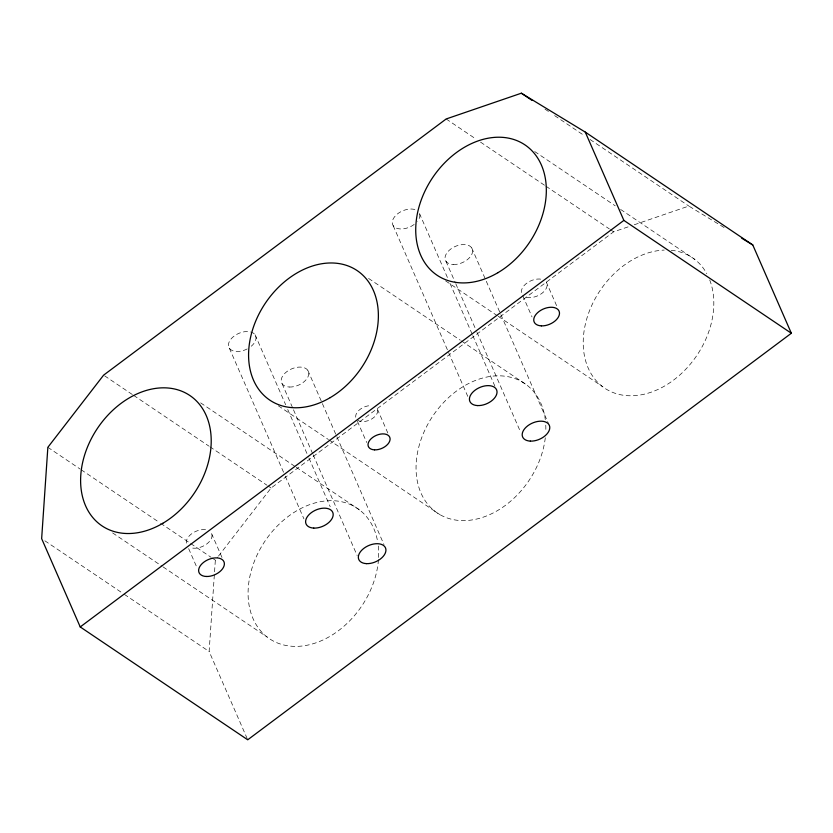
<?xml version="1.0" encoding="UTF-8"?>
<svg xmlns="http://www.w3.org/2000/svg" width="833" height="833" viewBox="0 0 833 833"><rect width="100%" height="100%" fill="white"/><g stroke="black" fill="none" stroke-linecap="round" stroke-linejoin="round"><path stroke-width="0.62" stroke-dasharray="4.17 3.12" d="M247.203 738.621L209.135 651.489L215.341 560.161L217.705 557.121M218.485 556.1L271.089 488.003L613.65 231.824L629.425 226.42M634.277 224.764L688.849 206.053L724.116 227.513M544.98 109.113L549.27 112.007M554.643 115.631L584.704 135.883M590.076 139.496L688.849 206.053M534.703 151.554L615.223 205.813M620.595 209.427L694.67 259.344M446.165 118.973L476.226 139.226M480.526 142.12L544.938 185.53M546.011 186.248L609.36 228.929M610.433 229.658L613.65 231.824M445.593 280.867L497.134 315.592M498.207 316.321L602.353 386.491M368.582 278.43L460.264 340.187M461.336 340.905L526.831 385.044M278.326 405.786L328.14 439.335M328.785 439.782L439.793 514.565M200.659 402.88L295.142 466.542M296.215 467.271L359.554 509.952M104.677 375.87L132.593 394.686M133.665 395.404L208.823 446.04M209.895 446.769L266.799 485.108M267.872 485.837L271.089 488.003M47.856 447.311L80.062 469.01M81.134 469.739L159.509 522.551M160.592 523.27L189.58 542.804M190.653 543.533L211.051 557.277M212.123 557.995L215.341 560.161M112.632 532.922L162.018 566.201M163.091 566.929L267.237 637.099M44.867 540.804L123.242 593.617M124.325 594.345L209.135 651.489M556.59 305.649L546.302 282.106A13.588 8.247 -23.6 0 1 541.835 293.414A13.588 8.247 -23.6 0 1 526.154 297.162M522.76 295.705L532.016 316.894M471.707 247.88L548.343 423.31M445.926 261.198L455.255 282.533M455.766 283.709L476.486 331.128M476.997 332.315L520.5 431.879M419.478 213.529L447.436 277.535M450.028 283.459L472.29 334.429M472.811 335.616L495.593 387.772M393.176 225.649L467.75 396.341M387.824 433.014L377.026 408.295A11.641 7.07 -23.6 0 1 371.976 418.822A11.641 7.07 -23.6 0 1 357.774 420.301M357.43 421.3L366.697 442.49M307.866 370.404L321.85 402.401M322.371 403.589L336.355 435.597M336.865 436.784L383.992 544.647M282.095 383.711L292.966 408.607M293.487 409.794L312.646 453.652M313.166 454.828L357.18 555.58M255.117 334.856L285.677 404.796M287.749 409.534L308.46 456.953M308.981 458.129L330.212 506.735M229.346 348.173L284.761 474.997M285.271 476.184L303.92 518.855M221.984 557.433L211.186 532.714A13.588 8.247 -23.6 0 1 206.719 544.022A13.588 8.247 -23.6 0 1 191.049 547.77M188.674 548.666L197.421 568.679M545.292 437.825A78.125 57.904 -56 0 1 446.103 517.564A78.125 57.904 -56 0 1 446.071 399.996A78.125 57.904 -56 0 1 545.292 419.634M545.771 425.174A78.125 57.904 -56 0 1 545.771 432.004M355.733 417.218A11.641 7.07 -23.6 0 1 371.216 405.65M378.474 559.547A78.604 58.258 -56 0 1 280.846 644.18A78.604 58.258 -56 0 1 276.056 527.289A78.604 58.258 -56 0 1 377.766 542.283M378.276 546.021A78.604 58.258 -56 0 1 378.557 558.381M671.221 250.285A78.604 58.258 -56 0 1 706.8 273.661M709.726 279.971A78.604 58.258 -56 0 1 658.664 389.126A78.604 58.258 -56 0 1 583.277 339.614A78.604 58.258 -56 0 1 664.224 250.087M186.342 543.126A13.588 8.247 -23.6 0 1 193.017 532.849A13.588 8.247 -23.6 0 1 207.271 530.069M521.458 292.518A13.588 8.247 -23.6 0 1 527.643 282.554A13.588 8.247 -23.6 0 1 541.481 279.242M247.172 348.954A14.557 8.84 -23.6 0 1 228.45 344.685A14.557 8.84 -23.6 0 1 248.224 331.576A14.557 8.84 -23.6 0 1 251.274 346.226M419.79 214.487A14.557 8.84 -23.6 0 1 417.5 221.276M414.168 224.452A14.557 8.84 -23.6 0 1 395.134 227.503A14.557 8.84 -23.6 0 1 397.331 214.029A14.557 8.84 -23.6 0 1 416.49 210.197M453.194 264.498A14.557 8.84 -23.6 0 0 472.54 250.035A14.557 8.84 -23.6 0 0 450.715 249.077A14.557 8.84 -23.6 0 0 453.194 264.498M289.363 387.022A14.557 8.84 -23.6 0 0 308.71 372.549A14.557 8.84 -23.6 0 0 286.875 371.601A14.557 8.84 -23.6 0 0 289.363 387.022"/><path stroke-width="1.25" d="M80.228 626.947L623.865 220.401L791.35 333.252L247.724 739.798L80.228 626.947L41.65 538.639L47.856 447.311L103.604 375.152L446.165 118.973L521.354 93.202L585.276 132.093L752.772 244.954L791.35 333.252M741.745 238.248L752.772 244.954M521.354 93.202L532.1 100.439M585.276 132.093L623.865 220.401M330.274 397.601A78.125 57.904 -56 0 0 359.346 272.183A78.125 57.904 -56 0 0 250.785 336.313A78.125 57.904 -56 0 0 330.274 397.601M374.558 449.851A11.641 7.07 -23.6 0 0 390.042 438.273A11.641 7.07 -23.6 0 0 372.58 437.502A11.641 7.07 -23.6 0 0 374.558 449.851M541.367 325.87A13.588 8.247 -23.6 0 0 559.432 312.365A13.588 8.247 -23.6 0 0 539.055 311.48A13.588 8.247 -23.6 0 0 541.367 325.87M206.251 576.478A13.588 8.247 -23.6 0 0 224.316 562.973A13.588 8.247 -23.6 0 0 203.939 562.088A13.588 8.247 -23.6 0 0 206.251 576.478M313.77 528.091A14.557 8.84 -23.6 0 0 333.117 513.628A14.557 8.84 -23.6 0 0 311.292 512.67A14.557 8.84 -23.6 0 0 313.77 528.091M477.611 405.577A14.557 8.84 -23.6 0 0 496.957 391.104A14.557 8.84 -23.6 0 0 475.122 390.146A14.557 8.84 -23.6 0 0 477.611 405.577M530.35 441.115A14.557 8.84 -23.6 0 0 549.707 426.642A14.557 8.84 -23.6 0 0 527.872 425.694A14.557 8.84 -23.6 0 0 530.35 441.115M366.52 563.639A14.557 8.84 -23.6 0 0 385.866 549.166A14.557 8.84 -23.6 0 0 364.042 548.208A14.557 8.84 -23.6 0 0 366.52 563.639M162.82 523.291A78.604 58.258 -56 0 0 192.069 397.102A78.604 58.258 -56 0 0 82.831 461.628A78.604 58.258 -56 0 0 162.82 523.291M497.936 272.683A78.604 58.258 -56 0 0 527.185 146.493A78.604 58.258 -56 0 0 417.947 211.02A78.604 58.258 -56 0 0 497.936 272.683"/></g></svg>
